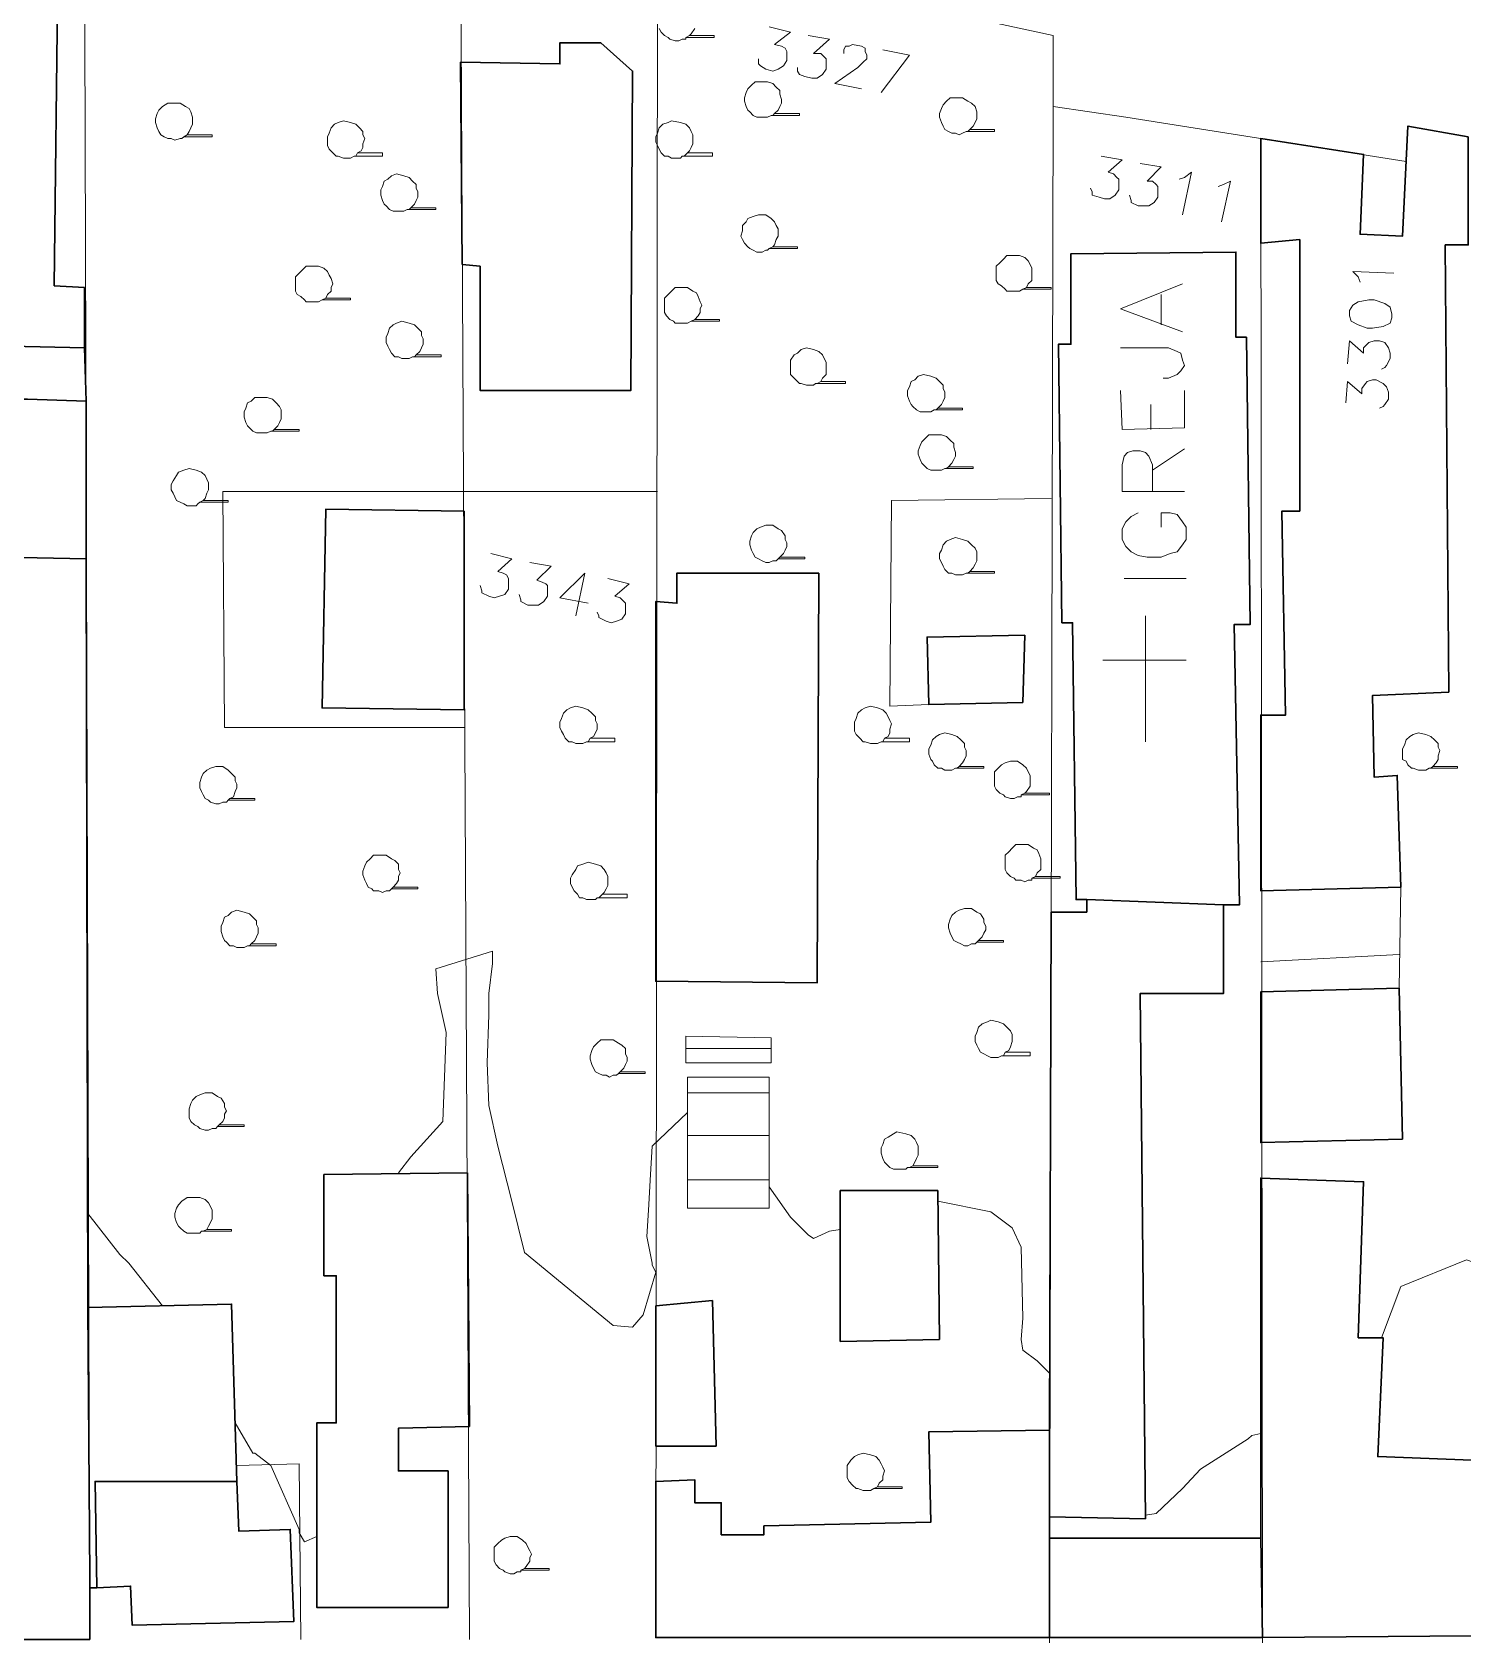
# Model space of a CAD drawing. Extents: x -2391 to 32076, y -11492 to 5852.
# Drawn here: x 4705.9 to 4774.1, y -1596.7 to -1520.2 of the extents above; entities that cross this region are included whole.
import ezdxf

# ---------------------------------------------------------------- set-up
doc = ezdxf.new("R2010")
doc.units = 0
doc.header["$LTSCALE"] = 7
for name, color, linetype in [('ALVE-CT', 3, 'CONTINUOUS'), ('PDF2_A101 - EDIFICACAO', 7, 'CONTINUOUS'), ('PDF2_A103 - PROJECAO_1', 7, 'CONTINUOUS'), ('PDF2_A118 - PISCINA', 7, 'CONTINUOUS'), ('PDF2_A123 - N DE PORTA', 7, 'CONTINUOUS'), ('PDF2_A124 - MURO', 7, 'CONTINUOUS'), ('PDF2_B211 - IGREJA', 7, 'CONTINUOUS'), ('PDF2_F602 - ARVORE_ISOLADA', 7, 'CONTINUOUS'), ('PDF2_N1402 - CURVA_INTERMEDIARIA', 7, 'CONTINUOUS')]:
    doc.layers.add(name, color=color, linetype=linetype)

msp = doc.modelspace()

# ---------------------------------------------------------------- linework, layer by layer
at = {"layer": 'ALVE-CT'}
msp.add_circle((4550.796, -1271.53), 500, dxfattribs=at)
at = {"layer": 'PDF2_A101 - EDIFICACAO', "lineweight": 30}
msp.add_lwpolyline([(4707.09, -1517.396), (4706.92, -1532.297), (4708.36, -1532.382), (4708.36, -1535.26), (4708.444, -1537.8), (4708.444, -1545.335), (4708.529, -1581.064), (4708.614, -1593.933), (4708.614, -1594.441), (4708.614, -1596.896), (4705.142, -1596.896)], dxfattribs=at)
for points in [[(4732.997, -1520.698), (4734.521, -1522.053), (4734.436, -1537.292), (4727.24, -1537.292), (4727.24, -1531.366), (4726.393, -1531.281), (4726.309, -1521.629), (4731.05, -1521.714), (4731.05, -1520.698)], [(4774.398, -1525.185), (4774.398, -1530.35), (4773.298, -1530.35), (4773.467, -1551.685), (4769.826, -1551.855), (4769.911, -1555.749), (4771.012, -1555.665), (4771.181, -1560.998), (4764.493, -1561.168), (4764.493, -1552.786), (4765.678, -1552.786), (4765.508, -1543.049), (4766.355, -1543.049), (4766.355, -1530.096), (4764.493, -1530.265), (4764.493, -1525.27), (4769.403, -1526.032), (4769.234, -1529.842), (4771.266, -1529.926), (4771.52, -1524.677)], [(4763.307, -1530.688), (4763.307, -1534.752), (4763.815, -1534.752), (4763.985, -1548.468), (4763.223, -1548.468), (4763.477, -1561.845), (4762.715, -1561.845), (4762.715, -1566.078), (4758.735, -1566.078), (4758.989, -1591.139), (4754.417, -1591.054), (4754.417, -1586.906), (4754.502, -1562.184), (4756.195, -1562.184), (4756.195, -1561.591), (4755.687, -1561.591), (4755.518, -1548.383), (4755.01, -1548.383), (4754.841, -1535.091), (4755.433, -1535.091), (4755.433, -1530.773)], [(4726.478, -1543.049), (4726.478, -1552.532), (4719.705, -1552.447), (4719.874, -1542.965)], [(4743.411, -1546.013), (4743.326, -1565.57), (4735.622, -1565.486), (4735.622, -1547.367), (4736.638, -1547.452), (4736.638, -1546.013)], [(4753.147, -1552.193), (4748.66, -1552.278), (4748.575, -1549.061), (4753.232, -1548.976)], [(4771.266, -1573.021), (4764.493, -1573.19), (4764.493, -1565.994), (4771.096, -1565.824)], [(4726.647, -1574.629), (4726.732, -1586.737), (4723.345, -1586.821), (4723.345, -1588.853), (4725.716, -1588.853), (4725.716, -1595.372), (4719.451, -1595.372), (4719.451, -1586.567), (4720.382, -1586.567), (4720.382, -1579.54), (4719.789, -1579.54), (4719.789, -1574.714)], [(4774.568, -1596.727), (4764.577, -1596.812), (4764.493, -1592.07), (4764.493, -1574.883), (4769.403, -1575.053), (4769.149, -1582.503), (4770.334, -1582.503), (4770.08, -1588.176), (4774.568, -1588.345)], [(4749.168, -1582.588), (4744.427, -1582.673), (4744.427, -1575.476), (4749.083, -1575.476)], [(4715.641, -1589.361), (4715.725, -1591.732), (4718.181, -1591.647), (4718.35, -1596.05), (4710.646, -1596.219), (4710.561, -1594.356), (4708.952, -1594.441), (4708.614, -1594.441), (4708.614, -1593.933), (4708.529, -1581.064), (4715.387, -1580.895)], [(4738.331, -1580.725), (4738.5, -1587.668), (4735.622, -1587.668), (4735.622, -1580.979)], [(4754.417, -1591.054), (4754.417, -1592.07), (4754.417, -1596.812), (4744.681, -1596.812), (4735.622, -1596.812), (4735.622, -1589.361), (4737.484, -1589.277), (4737.484, -1590.377), (4738.754, -1590.377), (4738.754, -1591.901), (4740.786, -1591.901), (4740.786, -1591.478), (4748.745, -1591.308), (4748.66, -1586.991), (4754.417, -1586.906)], [(4764.577, -1596.812), (4754.417, -1596.812), (4754.417, -1592.07), (4764.493, -1592.07)]]:
    msp.add_lwpolyline(points, close=True, dxfattribs=at)
at = {"layer": 'PDF2_A103 - PROJECAO_1', "lineweight": 30}
for points in [[(4708.36, -1535.26), (4700.57, -1535.091), (4700.824, -1517.396), (4707.09, -1517.396), (4706.92, -1532.297), (4708.36, -1532.382)], [(4762.715, -1561.845), (4756.195, -1561.591), (4755.687, -1561.591), (4755.518, -1548.383), (4755.01, -1548.383), (4754.841, -1535.091), (4755.433, -1535.091), (4755.433, -1530.773), (4763.307, -1530.688), (4763.307, -1534.752), (4763.815, -1534.752), (4763.985, -1548.468), (4763.223, -1548.468), (4763.477, -1561.845)], [(4705.65, -1537.716), (4708.444, -1537.8), (4708.444, -1545.335), (4704.55, -1545.251), (4704.634, -1537.716)], [(4708.952, -1594.441), (4708.868, -1589.361), (4715.641, -1589.361), (4715.725, -1591.732), (4718.181, -1591.647), (4718.35, -1596.05), (4710.646, -1596.219), (4710.561, -1594.356)]]:
    msp.add_lwpolyline(points, close=True, dxfattribs=at)
at = {"layer": 'PDF2_A118 - PISCINA', "lineweight": 9}
for points in [[(4737.061, -1568.11), (4741.125, -1568.195), (4741.125, -1569.38), (4737.061, -1569.38)], [(4741.04, -1570.058), (4741.04, -1576.323), (4737.146, -1576.323), (4737.146, -1570.058)]]:
    msp.add_lwpolyline(points, close=True, dxfattribs=at)
for points in [[(4737.061, -1568.703), (4741.125, -1568.703)], [(4737.146, -1570.82), (4741.04, -1570.82)], [(4737.146, -1572.852), (4741.04, -1572.852)], [(4737.146, -1574.968), (4741.04, -1574.968)]]:
    msp.add_lwpolyline(points, dxfattribs=at)
at = {"layer": 'PDF2_A123 - N DE PORTA', "lineweight": 9}
for points in [[(4741.04, -1519.936), (4742.056, -1520.19), (4741.294, -1520.783), (4741.633, -1520.867), (4741.802, -1520.952), (4741.887, -1521.121), (4741.887, -1521.375), (4741.887, -1521.545), (4741.718, -1521.799), (4741.464, -1521.968), (4741.21, -1522.053), (4740.871, -1521.968), (4740.617, -1521.799), (4740.532, -1521.714), (4740.532, -1521.46)], [(4742.903, -1520.359), (4743.919, -1520.529), (4743.157, -1521.206), (4743.496, -1521.206), (4743.665, -1521.375), (4743.75, -1521.46), (4743.75, -1521.799), (4743.75, -1521.968), (4743.58, -1522.222), (4743.326, -1522.391), (4743.072, -1522.391), (4742.734, -1522.307), (4742.48, -1522.222), (4742.395, -1522.053), (4742.395, -1521.883)], [(4744.596, -1521.206), (4744.596, -1521.037), (4744.681, -1520.867), (4744.85, -1520.867), (4745.02, -1520.783), (4745.443, -1520.867), (4745.612, -1520.952), (4745.612, -1521.121), (4745.697, -1521.291), (4745.697, -1521.46), (4745.528, -1521.629), (4745.274, -1521.883), (4744.173, -1522.645), (4745.443, -1522.899)], [(4746.374, -1523.069), (4747.729, -1521.291), (4746.459, -1521.037)], [(4756.873, -1526.116), (4757.889, -1526.286), (4757.211, -1526.878), (4757.465, -1526.963), (4757.635, -1527.132), (4757.719, -1527.217), (4757.719, -1527.471), (4757.719, -1527.725), (4757.55, -1527.979), (4757.296, -1528.148), (4757.042, -1528.148), (4756.788, -1528.064), (4756.449, -1527.979), (4756.449, -1527.81), (4756.365, -1527.64)], [(4758.735, -1526.455), (4759.751, -1526.624), (4759.074, -1527.302), (4759.328, -1527.302), (4759.497, -1527.471), (4759.582, -1527.556), (4759.582, -1527.894), (4759.582, -1528.064), (4759.413, -1528.318), (4759.159, -1528.487), (4758.905, -1528.487), (4758.651, -1528.487), (4758.312, -1528.318), (4758.312, -1528.233), (4758.227, -1527.979)], [(4760.598, -1527.217), (4760.852, -1527.132), (4761.191, -1526.878), (4760.767, -1528.91)], [(4762.461, -1527.556), (4762.715, -1527.471), (4763.053, -1527.302), (4762.63, -1529.249)], [(4769.234, -1532.128), (4769.149, -1531.874), (4768.895, -1531.62), (4770.842, -1531.704)], [(4768.641, -1536.022), (4768.726, -1534.922), (4769.403, -1535.514), (4769.403, -1535.26), (4769.572, -1535.091), (4769.657, -1535.006), (4769.911, -1534.922), (4770.165, -1534.922), (4770.419, -1535.006), (4770.588, -1535.26), (4770.673, -1535.514), (4770.673, -1535.768), (4770.504, -1536.107), (4770.419, -1536.192), (4770.25, -1536.276)], [(4768.556, -1537.885), (4768.641, -1536.869), (4769.318, -1537.462), (4769.318, -1537.208), (4769.488, -1536.954), (4769.572, -1536.869), (4769.826, -1536.784), (4769.996, -1536.784), (4770.334, -1536.954), (4770.504, -1537.123), (4770.588, -1537.377), (4770.588, -1537.716), (4770.419, -1537.97), (4770.334, -1538.054), (4770.165, -1538.139)], [(4727.748, -1545.081), (4728.764, -1545.335), (4728.087, -1545.928), (4728.341, -1546.013), (4728.51, -1546.097), (4728.595, -1546.267), (4728.595, -1546.521), (4728.595, -1546.775), (4728.425, -1547.029), (4728.171, -1547.113), (4727.917, -1547.198), (4727.663, -1547.113), (4727.325, -1546.944), (4727.325, -1546.859), (4727.24, -1546.605)], [(4729.611, -1545.505), (4730.627, -1545.674), (4729.949, -1546.351), (4730.203, -1546.436), (4730.373, -1546.521), (4730.457, -1546.605), (4730.457, -1546.944), (4730.457, -1547.113), (4730.288, -1547.367), (4730.034, -1547.537), (4729.78, -1547.537), (4729.526, -1547.537), (4729.187, -1547.367), (4729.187, -1547.283), (4729.103, -1547.029)], [(4731.812, -1548.045), (4732.235, -1546.013), (4731.05, -1547.198), (4732.404, -1547.452)], [(4733.336, -1546.267), (4734.352, -1546.521), (4733.674, -1547.113), (4733.928, -1547.198), (4734.098, -1547.367), (4734.182, -1547.452), (4734.182, -1547.706), (4734.182, -1547.96), (4734.013, -1548.214), (4733.759, -1548.299), (4733.505, -1548.383), (4733.251, -1548.299), (4732.912, -1548.129), (4732.912, -1548.045), (4732.828, -1547.875)]]:
    msp.add_lwpolyline(points, dxfattribs=at)
msp.add_lwpolyline([(4768.726, -1533.736), (4768.81, -1533.99), (4769.149, -1534.16), (4769.572, -1534.329), (4769.826, -1534.329), (4770.334, -1534.244), (4770.673, -1534.075), (4770.758, -1533.821), (4770.758, -1533.652), (4770.673, -1533.313), (4770.419, -1533.144), (4769.911, -1532.974), (4769.657, -1532.974), (4769.149, -1533.059), (4768.895, -1533.228), (4768.726, -1533.482)], close=True, dxfattribs=at)
at = {"layer": 'PDF2_A124 - MURO', "lineweight": 9}
for points in [[(4735.622, -1596.812), (4735.706, -1516.211), (4730.203, -1515.025), (4726.309, -1514.179), (4726.732, -1596.896)], [(4708.36, -1515.11), (4708.614, -1596.896)], [(4771.435, -1526.37), (4760.767, -1524.677), (4758.058, -1524.254), (4754.587, -1523.746), (4754.587, -1520.359), (4748.321, -1519.005), (4744.512, -1518.158), (4735.706, -1516.211)], [(4754.587, -1523.746), (4754.417, -1596.812), (4754.333, -1646.764)], [(4764.493, -1525.27), (4764.577, -1596.812), (4764.493, -1646.849)], [(4726.478, -1553.379), (4715.048, -1553.379), (4714.964, -1542.118), (4726.478, -1542.118), (4735.706, -1542.118)], [(4748.66, -1552.278), (4746.798, -1552.363), (4746.882, -1542.541), (4754.502, -1542.457)], [(4771.181, -1560.998), (4771.096, -1565.824)], [(4771.096, -1564.216), (4764.493, -1564.554)], [(4715.641, -1588.599), (4718.604, -1588.515), (4718.689, -1596.896)]]:
    msp.add_lwpolyline(points, dxfattribs=at)
at = {"layer": 'PDF2_B211 - IGREJA', "lineweight": 18}
for points in [[(4760.767, -1534.498), (4757.804, -1533.398), (4760.767, -1532.212)], [(4759.751, -1534.16), (4759.751, -1532.72)], [(4757.804, -1535.26), (4760.09, -1535.26), (4760.513, -1535.43), (4760.683, -1535.514), (4760.767, -1535.853), (4760.852, -1536.107), (4760.683, -1536.361), (4760.513, -1536.53), (4760.09, -1536.7), (4759.836, -1536.7)], [(4760.852, -1537.292), (4760.852, -1539.07), (4757.889, -1539.155), (4757.804, -1537.292)], [(4759.243, -1539.155), (4759.243, -1537.97)], [(4760.852, -1542.118), (4757.889, -1542.118), (4757.889, -1540.848), (4757.973, -1540.425), (4758.143, -1540.256), (4758.397, -1540.171), (4758.735, -1540.171), (4758.989, -1540.256), (4759.159, -1540.425), (4759.328, -1540.848), (4759.328, -1542.118)], [(4759.328, -1541.102), (4760.852, -1540.086)], [(4758.651, -1543.134), (4758.312, -1543.303), (4758.058, -1543.557), (4757.889, -1543.896), (4757.889, -1544.404), (4758.058, -1544.743), (4758.312, -1544.997), (4758.651, -1545.166), (4759.074, -1545.251), (4759.751, -1545.251), (4760.175, -1545.081), (4760.513, -1544.997), (4760.767, -1544.658), (4760.937, -1544.404), (4760.937, -1543.811), (4760.767, -1543.557), (4760.513, -1543.219), (4760.175, -1543.134), (4759.751, -1543.134), (4759.751, -1543.811)], [(4757.973, -1546.267), (4760.937, -1546.267)], [(4758.989, -1554.056), (4758.989, -1548.045)], [(4756.957, -1550.161), (4760.937, -1550.161)]]:
    msp.add_lwpolyline(points, dxfattribs=at)
at = {"layer": 'PDF2_F602 - ARVORE_ISOLADA', "lineweight": 9}
msp.add_lwpolyline([(4737.484, -1520.021), (4737.315, -1520.275), (4737.23, -1520.359), (4737.061, -1520.444), (4738.416, -1520.444), (4738.416, -1520.359), (4737.23, -1520.359), (4737.061, -1520.444), (4737.061, -1520.529), (4736.892, -1520.529), (4736.722, -1520.613), (4736.553, -1520.613), (4736.299, -1520.529), (4736.214, -1520.444), (4736.045, -1520.359), (4735.876, -1520.19), (4735.791, -1520.021)], dxfattribs=at)
for points in [[(4741.294, -1524.084), (4741.21, -1524.169), (4741.125, -1524.169), (4740.956, -1524.254), (4740.786, -1524.254), (4740.617, -1524.254), (4740.448, -1524.254), (4740.278, -1524.169), (4740.109, -1524), (4740.024, -1523.915), (4739.94, -1523.746), (4739.855, -1523.492), (4739.855, -1523.323), (4739.94, -1523.069), (4740.024, -1522.899), (4740.194, -1522.73), (4740.363, -1522.561), (4740.617, -1522.561), (4740.956, -1522.561), (4741.21, -1522.645), (4741.379, -1522.815), (4741.548, -1522.984), (4741.548, -1523.153), (4741.633, -1523.407), (4741.633, -1523.577), (4741.548, -1523.746), (4741.464, -1523.915), (4741.294, -1524.084), (4741.21, -1524.169), (4742.48, -1524.169), (4742.48, -1524.084)], [(4713.27, -1525.1), (4713.101, -1525.185), (4713.016, -1525.27), (4712.932, -1525.27), (4712.678, -1525.354), (4712.508, -1525.27), (4712.339, -1525.27), (4712.17, -1525.185), (4712, -1525.1), (4711.916, -1524.931), (4711.831, -1524.762), (4711.746, -1524.508), (4711.746, -1524.338), (4711.831, -1524.084), (4711.916, -1523.915), (4712.085, -1523.746), (4712.339, -1523.577), (4712.508, -1523.577), (4712.932, -1523.577), (4713.186, -1523.746), (4713.355, -1523.831), (4713.44, -1524), (4713.524, -1524.254), (4713.524, -1524.423), (4713.524, -1524.592), (4713.44, -1524.762), (4713.355, -1524.931), (4713.27, -1525.1), (4713.101, -1525.185), (4714.456, -1525.185), (4714.456, -1525.1)], [(4750.607, -1524.846), (4750.523, -1524.931), (4750.438, -1524.931), (4750.269, -1525.016), (4750.099, -1525.1), (4749.93, -1525.016), (4749.761, -1525.016), (4749.591, -1524.931), (4749.422, -1524.846), (4749.337, -1524.677), (4749.253, -1524.508), (4749.168, -1524.254), (4749.168, -1524.084), (4749.253, -1523.831), (4749.337, -1523.661), (4749.507, -1523.492), (4749.676, -1523.323), (4749.93, -1523.323), (4750.269, -1523.323), (4750.523, -1523.492), (4750.692, -1523.577), (4750.861, -1523.746), (4750.946, -1524), (4750.946, -1524.169), (4750.946, -1524.338), (4750.861, -1524.508), (4750.777, -1524.677), (4750.607, -1524.846), (4750.523, -1524.931), (4751.793, -1524.931), (4751.793, -1524.846)], [(4721.398, -1525.947), (4721.313, -1526.116), (4721.229, -1526.116), (4721.059, -1526.201), (4720.89, -1526.201), (4720.721, -1526.201), (4720.467, -1526.116), (4720.382, -1526.116), (4720.213, -1525.947), (4720.043, -1525.778), (4719.959, -1525.608), (4719.959, -1525.439), (4719.959, -1525.185), (4720.043, -1525.016), (4720.128, -1524.762), (4720.297, -1524.592), (4720.467, -1524.508), (4720.721, -1524.423), (4721.059, -1524.508), (4721.313, -1524.592), (4721.483, -1524.762), (4721.652, -1524.931), (4721.652, -1525.1), (4721.737, -1525.27), (4721.652, -1525.524), (4721.652, -1525.693), (4721.567, -1525.862), (4721.398, -1525.947), (4721.313, -1526.116), (4722.583, -1526.116), (4722.583, -1525.947)], [(4737.146, -1525.947), (4736.976, -1526.116), (4736.892, -1526.116), (4736.807, -1526.201), (4736.553, -1526.201), (4736.384, -1526.201), (4736.214, -1526.116), (4736.045, -1526.116), (4735.876, -1525.947), (4735.791, -1525.778), (4735.706, -1525.608), (4735.622, -1525.439), (4735.622, -1525.185), (4735.706, -1525.016), (4735.791, -1524.762), (4735.96, -1524.592), (4736.214, -1524.508), (4736.384, -1524.423), (4736.807, -1524.508), (4737.061, -1524.592), (4737.23, -1524.762), (4737.315, -1524.931), (4737.4, -1525.1), (4737.4, -1525.27), (4737.4, -1525.524), (4737.315, -1525.693), (4737.23, -1525.862), (4737.146, -1525.947), (4736.976, -1526.116), (4738.331, -1526.116), (4738.331, -1525.947)], [(4723.938, -1528.572), (4723.853, -1528.656), (4723.769, -1528.656), (4723.599, -1528.741), (4723.43, -1528.741), (4723.261, -1528.741), (4723.091, -1528.741), (4722.922, -1528.656), (4722.753, -1528.487), (4722.668, -1528.402), (4722.583, -1528.233), (4722.499, -1527.979), (4722.499, -1527.725), (4722.583, -1527.556), (4722.668, -1527.302), (4722.837, -1527.217), (4723.007, -1527.048), (4723.261, -1526.963), (4723.599, -1527.048), (4723.853, -1527.132), (4724.023, -1527.302), (4724.192, -1527.471), (4724.192, -1527.64), (4724.277, -1527.81), (4724.277, -1528.064), (4724.192, -1528.233), (4724.107, -1528.402), (4723.938, -1528.572), (4723.853, -1528.656), (4725.123, -1528.656), (4725.123, -1528.572)], [(4741.21, -1530.434), (4741.04, -1530.519), (4740.956, -1530.604), (4740.871, -1530.604), (4740.702, -1530.688), (4740.448, -1530.688), (4740.278, -1530.604), (4740.109, -1530.519), (4740.024, -1530.434), (4739.855, -1530.265), (4739.77, -1530.096), (4739.686, -1529.926), (4739.77, -1529.672), (4739.77, -1529.418), (4739.94, -1529.249), (4740.024, -1529.08), (4740.278, -1528.995), (4740.532, -1528.91), (4740.871, -1528.91), (4741.125, -1529.08), (4741.294, -1529.249), (4741.379, -1529.418), (4741.464, -1529.588), (4741.464, -1529.757), (4741.464, -1529.926), (4741.379, -1530.096), (4741.294, -1530.35), (4741.21, -1530.434), (4741.04, -1530.519), (4742.395, -1530.519), (4742.395, -1530.434)], [(4719.874, -1532.89), (4719.705, -1532.974), (4719.535, -1533.059), (4719.366, -1533.059), (4719.197, -1533.059), (4718.943, -1533.059), (4718.858, -1532.974), (4718.689, -1532.805), (4718.519, -1532.72), (4718.435, -1532.551), (4718.435, -1532.297), (4718.435, -1532.128), (4718.435, -1531.874), (4718.604, -1531.704), (4718.773, -1531.535), (4718.943, -1531.366), (4719.197, -1531.366), (4719.535, -1531.366), (4719.789, -1531.45), (4719.959, -1531.62), (4720.043, -1531.789), (4720.128, -1531.958), (4720.213, -1532.212), (4720.128, -1532.382), (4720.128, -1532.551), (4719.959, -1532.72), (4719.874, -1532.89), (4719.705, -1532.974), (4721.059, -1532.974), (4721.059, -1532.89)], [(4753.317, -1532.382), (4753.147, -1532.466), (4752.978, -1532.551), (4752.809, -1532.551), (4752.639, -1532.551), (4752.385, -1532.551), (4752.301, -1532.466), (4752.131, -1532.297), (4751.962, -1532.212), (4751.877, -1532.043), (4751.877, -1531.789), (4751.877, -1531.62), (4751.877, -1531.366), (4752.047, -1531.196), (4752.216, -1531.027), (4752.385, -1530.858), (4752.639, -1530.858), (4752.978, -1530.858), (4753.232, -1530.942), (4753.401, -1531.112), (4753.486, -1531.281), (4753.571, -1531.45), (4753.571, -1531.704), (4753.571, -1531.874), (4753.571, -1532.043), (4753.401, -1532.212), (4753.317, -1532.382), (4753.147, -1532.466), (4754.502, -1532.466), (4754.502, -1532.382)], [(4737.484, -1533.906), (4737.315, -1533.99), (4737.146, -1534.075), (4736.976, -1534.075), (4736.807, -1534.075), (4736.553, -1534.075), (4736.468, -1533.99), (4736.299, -1533.906), (4736.13, -1533.736), (4736.045, -1533.567), (4736.045, -1533.313), (4736.045, -1533.144), (4736.045, -1532.89), (4736.214, -1532.72), (4736.384, -1532.551), (4736.553, -1532.382), (4736.807, -1532.382), (4737.146, -1532.382), (4737.4, -1532.551), (4737.569, -1532.636), (4737.654, -1532.805), (4737.738, -1533.059), (4737.823, -1533.228), (4737.738, -1533.398), (4737.738, -1533.567), (4737.654, -1533.736), (4737.484, -1533.906), (4737.315, -1533.99), (4738.67, -1533.99), (4738.67, -1533.906)], [(4724.192, -1535.599), (4724.107, -1535.684), (4724.023, -1535.684), (4723.853, -1535.768), (4723.684, -1535.768), (4723.515, -1535.768), (4723.345, -1535.684), (4723.176, -1535.684), (4723.007, -1535.514), (4722.922, -1535.345), (4722.837, -1535.176), (4722.753, -1535.006), (4722.753, -1534.752), (4722.837, -1534.583), (4722.922, -1534.329), (4723.091, -1534.16), (4723.261, -1534.075), (4723.515, -1533.99), (4723.853, -1534.075), (4724.107, -1534.16), (4724.277, -1534.329), (4724.446, -1534.498), (4724.446, -1534.668), (4724.531, -1534.837), (4724.531, -1535.091), (4724.446, -1535.26), (4724.361, -1535.43), (4724.192, -1535.599), (4724.107, -1535.684), (4725.377, -1535.684), (4725.377, -1535.599)], [(4743.496, -1536.869), (4743.326, -1536.954), (4743.242, -1536.954), (4743.157, -1537.038), (4742.988, -1537.038), (4742.818, -1537.038), (4742.564, -1536.954), (4742.48, -1536.954), (4742.31, -1536.784), (4742.141, -1536.615), (4742.056, -1536.53), (4742.056, -1536.276), (4742.056, -1536.022), (4742.056, -1535.853), (4742.226, -1535.599), (4742.395, -1535.514), (4742.564, -1535.345), (4742.818, -1535.26), (4743.157, -1535.345), (4743.411, -1535.43), (4743.58, -1535.599), (4743.665, -1535.768), (4743.75, -1535.938), (4743.75, -1536.107), (4743.75, -1536.361), (4743.75, -1536.53), (4743.58, -1536.7), (4743.496, -1536.869), (4743.326, -1536.954), (4744.681, -1536.954), (4744.681, -1536.869)], [(4749.083, -1538.139), (4748.999, -1538.224), (4748.914, -1538.224), (4748.745, -1538.308), (4748.575, -1538.308), (4748.406, -1538.308), (4748.237, -1538.308), (4748.068, -1538.224), (4747.898, -1538.054), (4747.814, -1537.97), (4747.729, -1537.8), (4747.644, -1537.546), (4747.644, -1537.292), (4747.729, -1537.123), (4747.814, -1536.869), (4747.983, -1536.784), (4748.152, -1536.615), (4748.406, -1536.53), (4748.745, -1536.615), (4748.999, -1536.7), (4749.168, -1536.869), (4749.337, -1537.038), (4749.337, -1537.208), (4749.422, -1537.377), (4749.422, -1537.631), (4749.337, -1537.8), (4749.253, -1537.97), (4749.083, -1538.139), (4748.999, -1538.224), (4750.269, -1538.224), (4750.269, -1538.139)], [(4717.419, -1539.155), (4717.334, -1539.24), (4717.249, -1539.24), (4717.08, -1539.324), (4716.911, -1539.324), (4716.741, -1539.324), (4716.572, -1539.324), (4716.403, -1539.24), (4716.233, -1539.07), (4716.149, -1538.986), (4716.064, -1538.816), (4715.979, -1538.562), (4715.979, -1538.308), (4716.064, -1538.139), (4716.149, -1537.885), (4716.318, -1537.8), (4716.487, -1537.631), (4716.741, -1537.631), (4717.08, -1537.631), (4717.334, -1537.716), (4717.503, -1537.885), (4717.673, -1538.054), (4717.757, -1538.224), (4717.757, -1538.393), (4717.757, -1538.647), (4717.673, -1538.816), (4717.588, -1538.986), (4717.419, -1539.155), (4717.334, -1539.24), (4718.604, -1539.24), (4718.604, -1539.155)], [(4749.591, -1540.933), (4749.507, -1541.017), (4749.422, -1541.017), (4749.253, -1541.102), (4749.083, -1541.102), (4748.914, -1541.102), (4748.745, -1541.102), (4748.575, -1541.017), (4748.406, -1540.848), (4748.321, -1540.763), (4748.237, -1540.594), (4748.152, -1540.34), (4748.152, -1540.171), (4748.237, -1539.917), (4748.321, -1539.748), (4748.491, -1539.578), (4748.66, -1539.409), (4748.914, -1539.409), (4749.253, -1539.409), (4749.507, -1539.494), (4749.676, -1539.663), (4749.845, -1539.832), (4749.845, -1540.002), (4749.93, -1540.256), (4749.93, -1540.425), (4749.845, -1540.594), (4749.761, -1540.763), (4749.591, -1540.933), (4749.507, -1541.017), (4750.777, -1541.017), (4750.777, -1540.933)], [(4714.032, -1542.541), (4713.863, -1542.626), (4713.778, -1542.711), (4713.694, -1542.795), (4713.524, -1542.795), (4713.27, -1542.795), (4713.101, -1542.711), (4712.932, -1542.626), (4712.762, -1542.541), (4712.678, -1542.372), (4712.593, -1542.203), (4712.508, -1542.033), (4712.508, -1541.779), (4712.593, -1541.61), (4712.762, -1541.356), (4712.847, -1541.187), (4713.101, -1541.102), (4713.355, -1541.017), (4713.694, -1541.102), (4713.948, -1541.187), (4714.117, -1541.356), (4714.202, -1541.525), (4714.286, -1541.695), (4714.286, -1541.864), (4714.286, -1542.033), (4714.202, -1542.203), (4714.117, -1542.457), (4714.032, -1542.541), (4713.863, -1542.626), (4715.218, -1542.626), (4715.218, -1542.541)], [(4741.548, -1545.251), (4741.464, -1545.335), (4741.379, -1545.42), (4741.21, -1545.42), (4741.04, -1545.505), (4740.871, -1545.505), (4740.702, -1545.42), (4740.532, -1545.335), (4740.363, -1545.251), (4740.278, -1545.081), (4740.194, -1544.912), (4740.109, -1544.658), (4740.109, -1544.489), (4740.194, -1544.235), (4740.278, -1544.065), (4740.448, -1543.896), (4740.617, -1543.811), (4740.871, -1543.727), (4741.21, -1543.727), (4741.464, -1543.896), (4741.633, -1543.981), (4741.802, -1544.235), (4741.802, -1544.404), (4741.887, -1544.573), (4741.887, -1544.743), (4741.802, -1544.912), (4741.718, -1545.081), (4741.548, -1545.251), (4741.464, -1545.335), (4742.734, -1545.335), (4742.734, -1545.251)], [(4750.607, -1545.928), (4750.523, -1546.013), (4750.438, -1546.013), (4750.269, -1546.097), (4750.099, -1546.097), (4749.93, -1546.097), (4749.761, -1546.013), (4749.591, -1546.013), (4749.422, -1545.843), (4749.337, -1545.674), (4749.253, -1545.505), (4749.168, -1545.335), (4749.168, -1545.081), (4749.253, -1544.912), (4749.337, -1544.658), (4749.507, -1544.489), (4749.676, -1544.404), (4749.93, -1544.319), (4750.269, -1544.404), (4750.523, -1544.489), (4750.692, -1544.658), (4750.861, -1544.827), (4750.946, -1544.997), (4750.946, -1545.166), (4750.946, -1545.42), (4750.861, -1545.589), (4750.777, -1545.759), (4750.607, -1545.928), (4750.523, -1546.013), (4751.793, -1546.013), (4751.793, -1545.928)], [(4732.489, -1553.887), (4732.404, -1554.056), (4732.32, -1554.056), (4732.15, -1554.141), (4731.981, -1554.141), (4731.812, -1554.141), (4731.643, -1554.056), (4731.473, -1554.056), (4731.304, -1553.887), (4731.219, -1553.717), (4731.135, -1553.548), (4731.05, -1553.379), (4731.05, -1553.125), (4731.135, -1552.955), (4731.219, -1552.701), (4731.389, -1552.532), (4731.558, -1552.447), (4731.812, -1552.363), (4732.15, -1552.447), (4732.404, -1552.532), (4732.574, -1552.701), (4732.743, -1552.871), (4732.743, -1553.04), (4732.828, -1553.209), (4732.828, -1553.463), (4732.743, -1553.633), (4732.658, -1553.802), (4732.489, -1553.887), (4732.404, -1554.056), (4733.674, -1554.056), (4733.674, -1553.887)], [(4746.544, -1553.887), (4746.459, -1554.056), (4746.374, -1554.056), (4746.205, -1554.141), (4746.036, -1554.141), (4745.866, -1554.141), (4745.612, -1554.056), (4745.528, -1554.056), (4745.358, -1553.887), (4745.189, -1553.717), (4745.104, -1553.548), (4745.104, -1553.379), (4745.104, -1553.125), (4745.189, -1552.955), (4745.274, -1552.701), (4745.443, -1552.532), (4745.612, -1552.447), (4745.866, -1552.363), (4746.205, -1552.447), (4746.459, -1552.532), (4746.628, -1552.701), (4746.713, -1552.871), (4746.798, -1553.04), (4746.882, -1553.209), (4746.798, -1553.463), (4746.798, -1553.633), (4746.713, -1553.802), (4746.544, -1553.887), (4746.459, -1554.056), (4747.729, -1554.056), (4747.729, -1553.887)], [(4750.099, -1555.241), (4750.015, -1555.326), (4749.93, -1555.326), (4749.761, -1555.411), (4749.591, -1555.411), (4749.422, -1555.411), (4749.253, -1555.326), (4749.083, -1555.326), (4748.914, -1555.157), (4748.829, -1554.987), (4748.745, -1554.903), (4748.66, -1554.649), (4748.66, -1554.395), (4748.745, -1554.225), (4748.829, -1553.971), (4748.999, -1553.802), (4749.168, -1553.717), (4749.422, -1553.633), (4749.761, -1553.717), (4750.015, -1553.802), (4750.184, -1553.971), (4750.353, -1554.141), (4750.353, -1554.31), (4750.438, -1554.479), (4750.438, -1554.733), (4750.353, -1554.903), (4750.269, -1555.072), (4750.099, -1555.241), (4750.015, -1555.326), (4751.285, -1555.326), (4751.285, -1555.241)], [(4772.705, -1555.241), (4772.62, -1555.326), (4772.536, -1555.326), (4772.366, -1555.411), (4772.197, -1555.411), (4772.028, -1555.411), (4771.774, -1555.326), (4771.689, -1555.326), (4771.52, -1555.157), (4771.435, -1554.987), (4771.266, -1554.903), (4771.266, -1554.649), (4771.266, -1554.395), (4771.35, -1554.225), (4771.435, -1553.971), (4771.604, -1553.802), (4771.774, -1553.717), (4772.028, -1553.633), (4772.366, -1553.717), (4772.62, -1553.802), (4772.79, -1553.971), (4772.959, -1554.141), (4772.959, -1554.31), (4773.044, -1554.479), (4772.959, -1554.733), (4772.959, -1554.903), (4772.874, -1555.072), (4772.705, -1555.241), (4772.62, -1555.326), (4773.89, -1555.326), (4773.89, -1555.241)], [(4753.232, -1556.511), (4753.063, -1556.596), (4753.063, -1556.681), (4752.893, -1556.681), (4752.724, -1556.765), (4752.555, -1556.765), (4752.301, -1556.681), (4752.216, -1556.596), (4752.047, -1556.511), (4751.877, -1556.342), (4751.793, -1556.173), (4751.793, -1556.003), (4751.793, -1555.749), (4751.793, -1555.495), (4751.962, -1555.326), (4752.131, -1555.157), (4752.301, -1555.072), (4752.555, -1554.987), (4752.893, -1554.987), (4753.147, -1555.157), (4753.317, -1555.326), (4753.401, -1555.495), (4753.486, -1555.665), (4753.486, -1555.834), (4753.486, -1556.003), (4753.486, -1556.173), (4753.317, -1556.427), (4753.232, -1556.511), (4753.063, -1556.596), (4754.417, -1556.596), (4754.417, -1556.511)], [(4715.302, -1556.765), (4715.218, -1556.85), (4715.133, -1556.935), (4714.964, -1556.935), (4714.794, -1557.019), (4714.625, -1557.019), (4714.371, -1556.935), (4714.286, -1556.85), (4714.117, -1556.765), (4714.032, -1556.596), (4713.948, -1556.427), (4713.863, -1556.257), (4713.863, -1556.003), (4713.948, -1555.749), (4714.032, -1555.58), (4714.202, -1555.411), (4714.371, -1555.326), (4714.625, -1555.241), (4714.964, -1555.241), (4715.218, -1555.411), (4715.387, -1555.58), (4715.556, -1555.749), (4715.556, -1555.919), (4715.641, -1556.088), (4715.641, -1556.257), (4715.556, -1556.427), (4715.471, -1556.681), (4715.302, -1556.765), (4715.218, -1556.85), (4716.487, -1556.85), (4716.487, -1556.765)], [(4723.091, -1560.998), (4723.007, -1561.083), (4722.922, -1561.168), (4722.753, -1561.168), (4722.583, -1561.252), (4722.414, -1561.168), (4722.16, -1561.168), (4722.075, -1561.083), (4721.906, -1560.998), (4721.821, -1560.829), (4721.737, -1560.66), (4721.652, -1560.406), (4721.652, -1560.236), (4721.737, -1559.982), (4721.821, -1559.813), (4721.991, -1559.644), (4722.16, -1559.474), (4722.414, -1559.474), (4722.753, -1559.474), (4723.007, -1559.644), (4723.176, -1559.728), (4723.345, -1559.898), (4723.345, -1560.152), (4723.43, -1560.321), (4723.345, -1560.49), (4723.345, -1560.66), (4723.261, -1560.829), (4723.091, -1560.998), (4723.007, -1561.083), (4724.277, -1561.083), (4724.277, -1560.998)], [(4753.74, -1560.49), (4753.571, -1560.575), (4753.571, -1560.66), (4753.401, -1560.66), (4753.232, -1560.744), (4753.063, -1560.66), (4752.809, -1560.66), (4752.724, -1560.575), (4752.555, -1560.49), (4752.385, -1560.321), (4752.301, -1560.152), (4752.301, -1559.898), (4752.301, -1559.728), (4752.301, -1559.474), (4752.47, -1559.305), (4752.639, -1559.136), (4752.809, -1558.966), (4753.063, -1558.966), (4753.401, -1558.966), (4753.655, -1559.136), (4753.825, -1559.22), (4753.909, -1559.39), (4753.994, -1559.644), (4753.994, -1559.813), (4753.994, -1559.982), (4753.994, -1560.152), (4753.825, -1560.321), (4753.74, -1560.49), (4753.571, -1560.575), (4754.925, -1560.575), (4754.925, -1560.49)], [(4733.082, -1561.337), (4732.912, -1561.506), (4732.828, -1561.506), (4732.743, -1561.591), (4732.574, -1561.591), (4732.32, -1561.591), (4732.15, -1561.506), (4731.981, -1561.506), (4731.896, -1561.337), (4731.727, -1561.168), (4731.643, -1560.998), (4731.558, -1560.829), (4731.558, -1560.575), (4731.643, -1560.406), (4731.812, -1560.152), (4731.896, -1559.982), (4732.15, -1559.898), (4732.404, -1559.813), (4732.743, -1559.898), (4732.997, -1559.982), (4733.166, -1560.152), (4733.251, -1560.321), (4733.336, -1560.49), (4733.336, -1560.66), (4733.336, -1560.914), (4733.251, -1561.083), (4733.166, -1561.252), (4733.082, -1561.337), (4732.912, -1561.506), (4734.267, -1561.506), (4734.267, -1561.337)], [(4751.031, -1563.538), (4750.946, -1563.623), (4750.861, -1563.708), (4750.692, -1563.708), (4750.523, -1563.792), (4750.353, -1563.792), (4750.184, -1563.708), (4750.015, -1563.623), (4749.845, -1563.538), (4749.761, -1563.369), (4749.676, -1563.2), (4749.591, -1562.946), (4749.591, -1562.776), (4749.676, -1562.522), (4749.761, -1562.353), (4749.93, -1562.184), (4750.099, -1562.099), (4750.353, -1562.014), (4750.692, -1562.014), (4750.946, -1562.184), (4751.115, -1562.268), (4751.285, -1562.522), (4751.285, -1562.692), (4751.369, -1562.861), (4751.369, -1563.03), (4751.285, -1563.2), (4751.2, -1563.369), (4751.031, -1563.538), (4750.946, -1563.623), (4752.216, -1563.623), (4752.216, -1563.538)], [(4716.318, -1563.708), (4716.233, -1563.792), (4716.149, -1563.792), (4715.979, -1563.877), (4715.81, -1563.877), (4715.641, -1563.877), (4715.471, -1563.792), (4715.302, -1563.792), (4715.133, -1563.623), (4715.048, -1563.538), (4714.964, -1563.369), (4714.879, -1563.115), (4714.879, -1562.861), (4714.964, -1562.692), (4715.048, -1562.438), (4715.218, -1562.353), (4715.387, -1562.184), (4715.641, -1562.099), (4715.979, -1562.184), (4716.233, -1562.268), (4716.403, -1562.438), (4716.572, -1562.607), (4716.572, -1562.776), (4716.657, -1562.946), (4716.657, -1563.2), (4716.572, -1563.369), (4716.487, -1563.538), (4716.318, -1563.708), (4716.233, -1563.792), (4717.503, -1563.792), (4717.503, -1563.708)], [(4752.301, -1568.872), (4752.216, -1569.042), (4752.131, -1569.042), (4751.962, -1569.126), (4751.793, -1569.126), (4751.623, -1569.126), (4751.454, -1569.042), (4751.285, -1568.957), (4751.115, -1568.872), (4751.031, -1568.703), (4750.946, -1568.534), (4750.861, -1568.364), (4750.861, -1568.11), (4750.946, -1567.941), (4751.031, -1567.687), (4751.2, -1567.518), (4751.454, -1567.433), (4751.623, -1567.348), (4751.962, -1567.433), (4752.216, -1567.518), (4752.385, -1567.687), (4752.555, -1567.856), (4752.639, -1568.026), (4752.639, -1568.195), (4752.639, -1568.364), (4752.555, -1568.618), (4752.47, -1568.788), (4752.301, -1568.872), (4752.216, -1569.042), (4753.486, -1569.042), (4753.486, -1568.872)], [(4733.928, -1569.804), (4733.844, -1569.888), (4733.759, -1569.973), (4733.59, -1569.973), (4733.42, -1570.058), (4733.251, -1569.973), (4733.082, -1569.973), (4732.912, -1569.888), (4732.743, -1569.804), (4732.658, -1569.634), (4732.574, -1569.465), (4732.489, -1569.211), (4732.489, -1569.042), (4732.574, -1568.788), (4732.658, -1568.618), (4732.828, -1568.449), (4732.997, -1568.28), (4733.251, -1568.28), (4733.59, -1568.28), (4733.844, -1568.449), (4734.013, -1568.534), (4734.182, -1568.703), (4734.182, -1568.957), (4734.267, -1569.126), (4734.267, -1569.296), (4734.182, -1569.465), (4734.098, -1569.634), (4733.928, -1569.804), (4733.844, -1569.888), (4735.114, -1569.888), (4735.114, -1569.804)], [(4714.794, -1572.344), (4714.71, -1572.428), (4714.625, -1572.513), (4714.456, -1572.513), (4714.286, -1572.598), (4714.117, -1572.598), (4713.863, -1572.513), (4713.778, -1572.428), (4713.609, -1572.344), (4713.44, -1572.174), (4713.355, -1572.005), (4713.355, -1571.751), (4713.355, -1571.582), (4713.44, -1571.328), (4713.524, -1571.158), (4713.694, -1570.989), (4713.863, -1570.904), (4714.117, -1570.82), (4714.456, -1570.82), (4714.71, -1570.989), (4714.879, -1571.074), (4715.048, -1571.328), (4715.048, -1571.497), (4715.133, -1571.666), (4715.048, -1571.836), (4715.048, -1572.005), (4714.964, -1572.174), (4714.794, -1572.344), (4714.71, -1572.428), (4715.979, -1572.428), (4715.979, -1572.344)], [(4747.898, -1574.291), (4747.729, -1574.375), (4747.644, -1574.375), (4747.56, -1574.46), (4747.306, -1574.46), (4747.136, -1574.46), (4746.967, -1574.46), (4746.798, -1574.375), (4746.628, -1574.206), (4746.544, -1574.121), (4746.459, -1573.952), (4746.374, -1573.698), (4746.374, -1573.444), (4746.459, -1573.275), (4746.544, -1573.021), (4746.713, -1572.936), (4746.967, -1572.767), (4747.136, -1572.682), (4747.56, -1572.767), (4747.814, -1572.852), (4747.983, -1573.021), (4748.068, -1573.19), (4748.152, -1573.36), (4748.152, -1573.529), (4748.152, -1573.783), (4748.068, -1573.952), (4747.983, -1574.121), (4747.898, -1574.291), (4747.729, -1574.375), (4749.083, -1574.375), (4749.083, -1574.291)], [(4714.202, -1577.339), (4714.032, -1577.423), (4713.948, -1577.423), (4713.863, -1577.508), (4713.609, -1577.508), (4713.44, -1577.508), (4713.27, -1577.508), (4713.101, -1577.423), (4712.932, -1577.254), (4712.847, -1577.169), (4712.762, -1577), (4712.678, -1576.746), (4712.678, -1576.577), (4712.762, -1576.323), (4712.847, -1576.153), (4713.016, -1575.984), (4713.27, -1575.815), (4713.44, -1575.815), (4713.863, -1575.815), (4714.117, -1575.899), (4714.286, -1576.069), (4714.371, -1576.238), (4714.456, -1576.407), (4714.456, -1576.661), (4714.456, -1576.831), (4714.371, -1577), (4714.286, -1577.169), (4714.202, -1577.339), (4714.032, -1577.423), (4715.387, -1577.423), (4715.387, -1577.339)], [(4746.205, -1589.615), (4746.036, -1589.7), (4745.866, -1589.785), (4745.697, -1589.785), (4745.528, -1589.785), (4745.274, -1589.7), (4745.189, -1589.7), (4745.02, -1589.531), (4744.85, -1589.361), (4744.766, -1589.192), (4744.766, -1589.023), (4744.766, -1588.769), (4744.766, -1588.599), (4744.935, -1588.345), (4745.104, -1588.176), (4745.274, -1588.091), (4745.528, -1588.007), (4745.866, -1588.091), (4746.12, -1588.176), (4746.29, -1588.345), (4746.374, -1588.515), (4746.459, -1588.684), (4746.544, -1588.853), (4746.459, -1589.107), (4746.459, -1589.277), (4746.29, -1589.446), (4746.205, -1589.615), (4746.036, -1589.7), (4747.39, -1589.7), (4747.39, -1589.615)], [(4729.357, -1593.51), (4729.187, -1593.594), (4729.187, -1593.679), (4729.018, -1593.679), (4728.849, -1593.764), (4728.679, -1593.764), (4728.425, -1593.679), (4728.341, -1593.594), (4728.171, -1593.51), (4728.002, -1593.34), (4727.917, -1593.171), (4727.917, -1593.002), (4727.917, -1592.748), (4727.917, -1592.494), (4728.087, -1592.324), (4728.256, -1592.155), (4728.425, -1592.07), (4728.679, -1591.986), (4729.018, -1591.986), (4729.272, -1592.155), (4729.441, -1592.324), (4729.526, -1592.494), (4729.611, -1592.663), (4729.695, -1592.832), (4729.611, -1593.002), (4729.611, -1593.171), (4729.441, -1593.425), (4729.357, -1593.51), (4729.187, -1593.594), (4730.542, -1593.594), (4730.542, -1593.51)]]:
    msp.add_lwpolyline(points, close=True, dxfattribs=at)
at = {"layer": 'PDF2_N1402 - CURVA_INTERMEDIARIA', "lineweight": 9}
for points in [[(4737.146, -1571.751), (4735.452, -1573.36), (4735.368, -1574.714), (4735.283, -1576.407), (4735.198, -1577.677), (4735.452, -1578.947), (4735.452, -1579.032), (4735.622, -1579.371), (4735.029, -1581.403), (4734.521, -1581.995), (4733.59, -1581.911), (4729.357, -1578.439), (4728.764, -1575.984), (4728.087, -1573.36), (4727.663, -1571.412), (4727.579, -1569.38), (4727.663, -1567.094), (4727.663, -1566.078), (4727.833, -1564.639), (4727.833, -1564.046), (4725.123, -1564.893), (4725.208, -1566.078), (4725.631, -1567.941), (4725.462, -1572.174), (4723.938, -1573.867), (4723.345, -1574.629)], [(4744.427, -1577.339), (4743.919, -1577.423), (4743.157, -1577.762), (4742.903, -1577.593), (4742.649, -1577.339), (4742.056, -1576.746), (4741.04, -1575.307)], [(4754.417, -1584.197), (4753.825, -1583.604), (4753.147, -1583.096), (4753.063, -1582.588), (4753.147, -1581.572), (4753.063, -1578.185), (4752.639, -1577.254), (4751.623, -1576.492), (4749.083, -1575.984)], [(4712.085, -1580.979), (4710.476, -1578.947), (4710.053, -1578.524), (4708.529, -1576.577)], [(4780.071, -1578.693), (4780.325, -1579.54), (4780.494, -1579.794), (4780.579, -1580.217), (4780.494, -1580.641), (4779.14, -1580.471), (4774.314, -1578.778), (4771.181, -1580.048), (4770.25, -1582.503)], [(4719.451, -1591.986), (4718.858, -1592.24), (4718.604, -1591.816), (4718.604, -1591.647), (4717.249, -1588.599), (4716.487, -1588.007), (4716.403, -1588.007), (4715.556, -1586.567)], [(4764.493, -1587.075), (4764.069, -1587.16), (4763.9, -1587.329), (4761.614, -1588.769), (4760.767, -1589.7), (4759.497, -1590.885), (4758.989, -1590.97)]]:
    msp.add_lwpolyline(points, dxfattribs=at)

doc.saveas('drawing.dxf')
